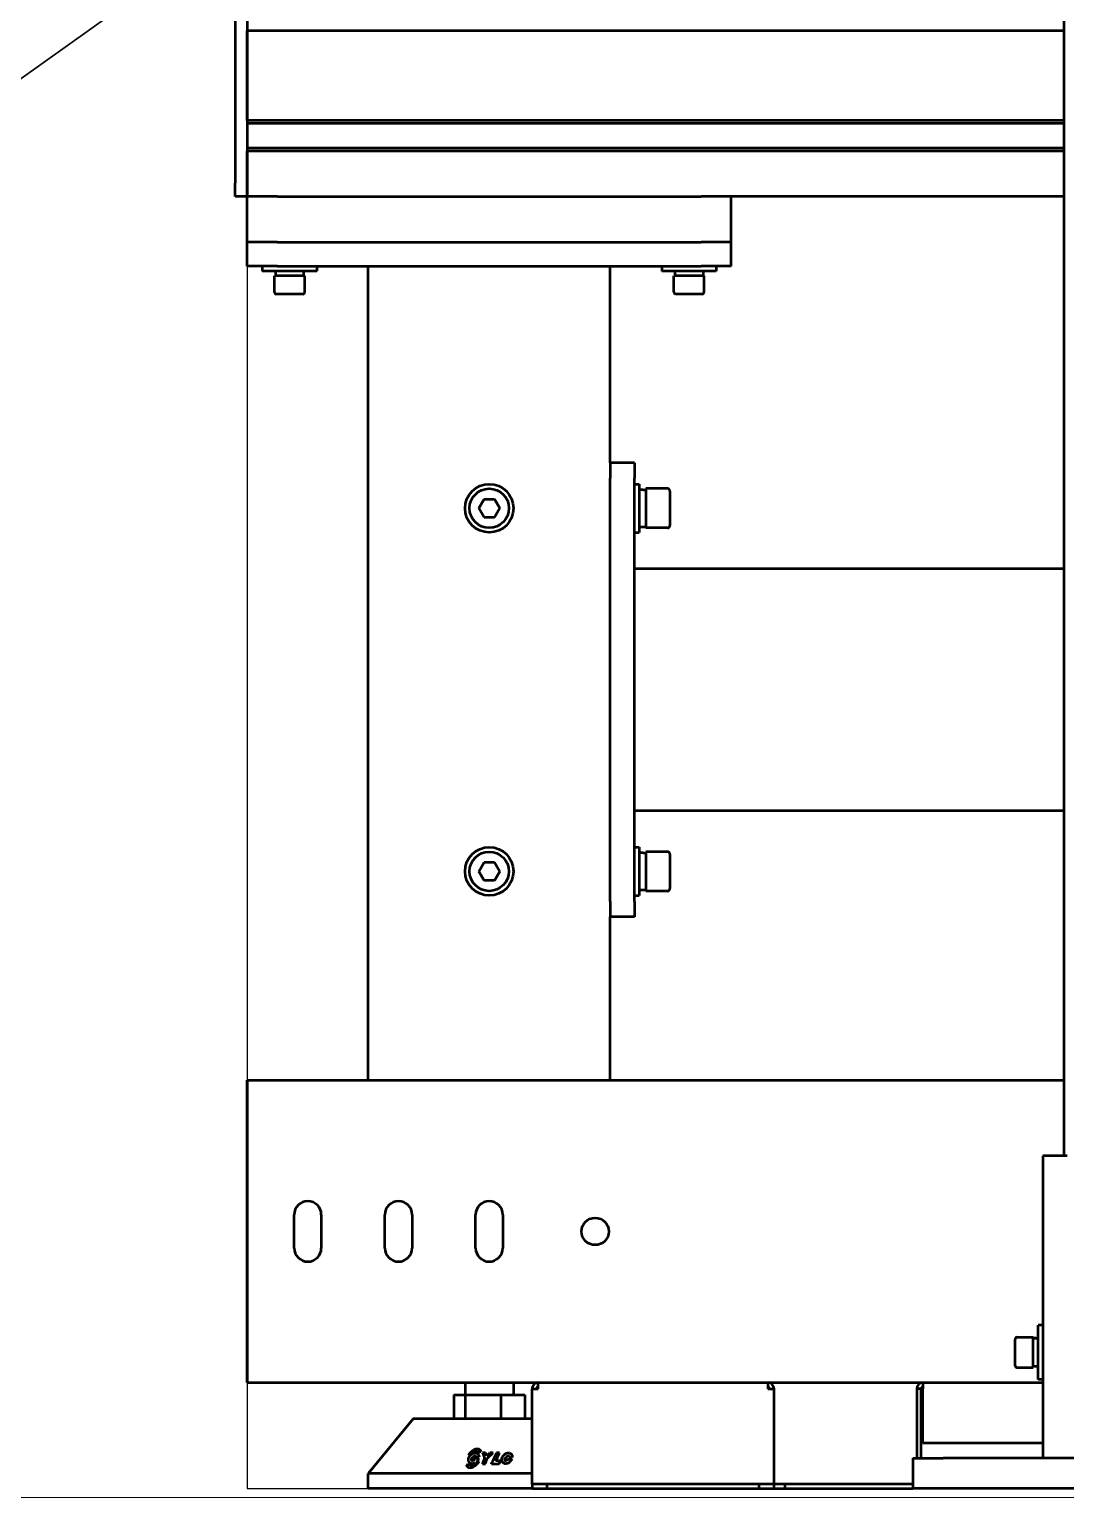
# Model space of a CAD drawing. Header units: millimetres. Extents: x 845401 to 948039, y 511594 to 550263.
# Drawn here: x 912509.2 to 912851.7, y 544183.8 to 544669.1 of the extents above; entities that cross this region are included whole.
import ezdxf

# ---------------------------------------------------------------- set-up
doc = ezdxf.new("R2010")
doc.units = ezdxf.units.MM
doc.linetypes.add('CENTER', pattern=[0])
for name, color, linetype, lineweight in [('A-剖-0.10mm.......SECT-L01', 255, 'Continuous', 18), ('可见 (ISO)', 7, 'Continuous', 50), ('粗实线', 7, 'Continuous', 30)]:
    doc.layers.add(name, color=color, linetype=linetype, lineweight=lineweight)

# ---------------------------------------------------------------- blocks, each defined once
blk = doc.blocks.new('A$C58936E23')
at = {"layer": '粗实线'}
blk.add_line((350, 20), (18.81, 255.92), dxfattribs=at)
blk = doc.blocks.new('G$C50D05676')
at = {"linetype": 'CENTER', "lineweight": -2, "xscale": -1}
blk.add_blockref('A$C58936E23', (900, -13.41), dxfattribs=at)
blk = doc.blocks.new('G$C49133A2F')
blk.add_blockref('G$C50D05676', (603.76, 0))
blk = doc.blocks.new('A$C85405ab8')
blk.add_blockref('G$C49133A2F', (2.68, 266.42))
blk = doc.blocks.new('A$C2A4E01FC')
at = {"color": 251}
for p, q in [((224.5, 3024.83), (224.5, 161.95)), ((224.5, 161.95), (5614.5, 161.95))]:
    blk.add_line(p, q, dxfattribs=at)
at = {"layer": '可见 (ISO)', "color": 251}
for p, q in [((494.5, 271.95), (494.5, 2641.95)), ((220.5, 664.45), (220.5, 593.45)), ((224.5, 664.45), (224.5, 593.45)), ((494.5, 643.75), (224.5, 643.75)), ((224.5, 614.15), (224.5, 643.75)), ((494.5, 614.15), (224.5, 614.15)), ((494.5, 613.15), (224.5, 613.15)), ((494.5, 604.95), (224.5, 604.95)), ((494.5, 603.95), (224.5, 603.95)), ((224.5, 593.45), (224.5, 603.95)), ((220.5, 588.95), (220.5, 593.45)), ((224.5, 593.45), (224.5, 588.95)), ((224.5, 588.95), (224.5, 593.45)), ((224.5, 588.95), (220.5, 588.95)), ((226.15, 588.95), (224.5, 588.95)), ((224.5, 573.95), (224.5, 588.95)), ((234.5, 588.95), (226.15, 588.95)), ((234.5, 588.95), (374.5, 588.95)), ((382.85, 588.95), (374.5, 588.95)), ((494.5, 588.95), (382.85, 588.95)), ((384.5, 573.95), (384.5, 588.95)), ((234.5, 573.95), (224.5, 573.95)), ((224.5, 565.95), (224.5, 573.95)), ((234.5, 573.95), (224.5, 573.95)), ((234.5, 573.95), (374.5, 573.95)), ((234.5, 573.95), (374.5, 573.95)), ((384.5, 573.95), (374.5, 573.95)), ((384.5, 573.95), (374.5, 573.95)), ((384.5, 565.95), (384.5, 573.95)), ((234.5, 565.95), (224.5, 565.95)), ((229.5, 565.95), (229.5, 564.35)), ((247.5, 564.35), (229.5, 564.35)), ((233.85, 563.37), (233.85, 562.75)), ((234.5, 565.95), (374.5, 565.95)), ((243.15, 564.35), (243.15, 562.75)), ((247.5, 565.95), (247.5, 564.35)), ((264.5, 296.95), (264.5, 565.95)), ((270.5, 565.95), (338.5, 565.95)), ((344.5, 500.95), (344.5, 565.95)), ((361.5, 565.95), (361.5, 564.35)), ((379.5, 564.35), (361.5, 564.35)), ((365.85, 563.37), (365.85, 562.75)), ((384.5, 565.95), (374.5, 565.95)), ((375.15, 564.35), (375.15, 562.75)), ((379.5, 565.95), (379.5, 564.35)), ((243.5, 562.75), (233.5, 562.75)), ((233.5, 557.35), (233.5, 562.75)), ((243.5, 557.35), (243.5, 562.75)), ((375.5, 562.75), (365.5, 562.75)), ((365.5, 557.35), (365.5, 562.75)), ((375.5, 557.35), (375.5, 562.75)), ((242.9, 556.75), (234.1, 556.75)), ((374.9, 556.75), (366.1, 556.75)), ((352.5, 500.95), (344.5, 500.95)), ((344.5, 500.95), (344.5, 495.95)), ((352.5, 500.95), (352.5, 495.95)), ((344.5, 355.95), (344.5, 495.95)), ((352.5, 355.95), (352.5, 495.95)), ((352.5, 493.95), (354.1, 493.95)), ((354.1, 493.95), (354.1, 477.95)), ((355.39, 492.1), (356.2, 492.1)), ((356.2, 492.45), (356.2, 479.45)), ((363.4, 492.45), (356.2, 492.45)), ((364.2, 491.65), (364.2, 480.25)), ((301.04, 485.95), (302.77, 488.95)), ((302.77, 482.95), (301.04, 485.95)), ((302.77, 488.95), (306.23, 488.95)), ((306.23, 488.95), (307.96, 485.95)), ((307.96, 485.95), (306.23, 482.95)), ((306.23, 482.95), (302.77, 482.95)), ((352.5, 477.95), (354.1, 477.95)), ((354.1, 479.8), (356.2, 479.8)), ((363.4, 479.45), (356.2, 479.45)), ((494.5, 465.95), (352.5, 465.95)), ((352.5, 391.95), (352.5, 459.95)), ((494.5, 385.95), (352.5, 385.95)), ((352.5, 373.95), (354.1, 373.95)), ((354.1, 373.95), (354.1, 357.95)), ((301.04, 365.95), (302.77, 368.95)), ((302.77, 368.95), (306.23, 368.95)), ((306.23, 368.95), (307.96, 365.95)), ((355.39, 372.1), (356.2, 372.1)), ((356.2, 372.45), (356.2, 359.45)), ((363.4, 372.45), (356.2, 372.45)), ((364.2, 371.65), (364.2, 360.25)), ((302.77, 362.95), (301.04, 365.95)), ((307.96, 365.95), (306.23, 362.95)), ((306.23, 362.95), (302.77, 362.95)), ((354.1, 359.8), (356.2, 359.8)), ((363.4, 359.45), (356.2, 359.45)), ((344.5, 355.95), (344.5, 350.95)), ((352.5, 357.95), (354.1, 357.95)), ((352.5, 355.95), (352.5, 350.95)), ((344.5, 296.95), (344.5, 350.95)), ((352.5, 350.95), (344.5, 350.95)), ((224.5, 294.95), (224.5, 296.95)), ((224.5, 296.95), (494.5, 296.95)), ((224.5, 296.95), (224.5, 294.95)), ((224.5, 294.95), (224.5, 198.95)), ((224.5, 198.95), (224.5, 294.95)), ((495.5, 271.95), (487.5, 271.95)), ((487.5, 271.95), (487.5, 171.95)), ((240, 241.45), (240, 252.45)), ((249, 252.45), (249, 241.45)), ((270, 241.45), (270, 252.45)), ((279, 252.45), (279, 241.45)), ((300, 241.45), (300, 252.45)), ((309, 252.45), (309, 241.45)), ((485.9, 197.95), (485.9, 215.95)), ((487.5, 215.95), (485.9, 215.95)), ((478.3, 202.55), (478.3, 211.35)), ((478.9, 211.95), (484.3, 211.95)), ((484.3, 201.95), (484.3, 211.95)), ((484.92, 211.6), (484.3, 211.6)), ((478.9, 201.95), (484.3, 201.95)), ((485.9, 202.3), (484.3, 202.3)), ((224.5, 196.95), (224.5, 198.95)), ((224.5, 198.95), (224.5, 196.95)), ((224.5, 196.95), (487.5, 196.95)), ((296.5, 196.95), (296.5, 192.95)), ((312.5, 196.95), (312.5, 192.95)), ((318.63, 163.95), (318.63, 194.95)), ((318.63, 194.95), (320.63, 194.95)), ((320.63, 194.95), (320.63, 196.95)), ((320.63, 196.95), (396.63, 196.95)), ((396.63, 196.95), (396.63, 194.95)), ((396.63, 194.95), (398.63, 194.95)), ((398.63, 163.95), (398.63, 194.95)), ((445.77, 194.95), (445.77, 171.95)), ((447.27, 194.95), (445.77, 194.95)), ((447.27, 171.95), (447.27, 194.95)), ((447.77, 196.95), (447.77, 194.95)), ((447.77, 176.95), (447.77, 194.95)), ((487.5, 197.95), (485.9, 197.95)), ((292.74, 192.95), (296.55, 192.95)), ((292.74, 192.95), (292.74, 184.95)), ((296.55, 192.95), (308.31, 192.95)), ((296.55, 192.95), (296.55, 184.95)), ((308.31, 192.95), (316.26, 192.95)), ((308.31, 192.95), (308.31, 184.95)), ((316.26, 192.95), (316.26, 184.95)), ((279.36, 184.95), (264.5, 166.95)), ((318.63, 184.95), (279.36, 184.95)), ((487.5, 176.95), (447.77, 176.95)), ((297.98, 169.88), (296.99, 169.72)), ((299.42, 172), (299.19, 171.56)), ((299.19, 171.56), (299.69, 171.56)), ((299.42, 172), (301.11, 172)), ((299.74, 170.16), (299.74, 170.38)), ((300.24, 170.16), (299.74, 170.16)), ((300.12, 172.27), (301.12, 172.35)), ((300.24, 170.16), (301.11, 172)), ((301.75, 174.18), (300.76, 174.03)), ((302.24, 173.74), (302.93, 172.04)), ((303.24, 173.74), (302.24, 173.74)), ((302.24, 170.16), (303.24, 170.16)), ((303.65, 172.72), (303.24, 173.74)), ((303.65, 172.72), (304.74, 173.74)), ((303.93, 172.04), (305.74, 173.74)), ((305.74, 173.74), (304.74, 173.74)), ((305.24, 170.16), (307.74, 170.16)), ((306.67, 171.06), (307.93, 173.74)), ((308.17, 171.06), (306.67, 171.06)), ((307.93, 173.74), (306.93, 173.74)), ((307.74, 170.16), (308.17, 171.06)), ((310.74, 171.61), (311.93, 171.61)), ((311.1, 172.2), (312.1, 172.2)), ((444.5, 171.95), (454.5, 171.95)), ((444.5, 171.95), (444.5, 161.95)), ((574.5, 171.95), (454.5, 171.95)), ((318.63, 166.95), (264.5, 166.95)), ((264.5, 161.95), (264.5, 166.95)), ((318.63, 161.95), (264.5, 161.95)), ((318.63, 163.45), (318.63, 163.95)), ((323.63, 163.45), (318.63, 163.45)), ((318.63, 163.45), (318.63, 161.95)), ((318.63, 161.95), (323.63, 161.95)), ((323.63, 161.95), (323.63, 163.45)), ((393.63, 163.45), (323.63, 163.45)), ((323.63, 161.95), (393.63, 161.95)), ((393.63, 163.45), (393.63, 161.95)), ((398.63, 163.45), (393.63, 163.45)), ((393.63, 161.95), (398.63, 161.95)), ((398.63, 163.45), (398.63, 163.95)), ((398.63, 161.95), (398.63, 163.45)), ((402.27, 163.45), (398.63, 163.45)), ((398.63, 161.95), (402.27, 161.95)), ((444.5, 163.45), (402.27, 163.45)), ((402.27, 161.95), (402.27, 163.45)), ((402.27, 161.95), (444.5, 161.95)), ((454.5, 161.95), (444.5, 161.95)), ((574.5, 161.95), (454.5, 161.95))]:
    blk.add_line(p, q, dxfattribs=at)
for centre, radius in [((304.5, 485.95), 8), ((304.5, 485.95), 6.5), ((304.5, 365.95), 8), ((304.5, 365.95), 6.5), ((339.5, 246.95), 4.5)]:
    blk.add_circle(centre, radius, dxfattribs=at)
for centre, radius, start, end in [((234.1, 557.35), 0.6, 180, 270), ((242.9, 557.35), 0.6, 270, 0), ((366.1, 557.35), 0.6, 180, 270), ((374.9, 557.35), 0.6, 270, 0), ((363.4, 491.65), 0.8, 0, 90), ((363.4, 480.25), 0.8, 270, 0), ((363.4, 371.65), 0.8, 0, 90), ((363.4, 360.25), 0.8, 270, 0), ((244.5, 252.45), 4.5, 0, 180), ((274.5, 252.45), 4.5, 0, 180), ((304.5, 252.45), 4.5, 0, 180), ((244.5, 241.45), 4.5, 180, 0), ((274.5, 241.45), 4.5, 180, 0), ((304.5, 241.45), 4.5, 180, 0), ((478.9, 211.35), 0.6, 90, 180), ((478.9, 202.55), 0.6, 180, 270), ((320.63, 194.95), 2, 90, 180), ((320.63, 194.95), 0.5, 90, 180), ((396.63, 194.95), 2, 0, 90), ((396.63, 194.95), 0.5, 0, 90), ((447.77, 194.95), 2, 90, 180), ((447.77, 194.95), 0.5, 90, 180)]:
    blk.add_arc(centre, radius, start, end, dxfattribs=at)
for centre, major_axis, ratio, start_param, end_param in [((238.5, 563.37), (0, 14.31), 0.32492, 1.501925, 1.613793), ((238.5, 565.34), (0, 14.31), 0.32492, 1.639668, 1.752411), ((370.5, 563.37), (0, 14.31), 0.32492, 1.501925, 1.613793), ((370.5, 565.34), (0, 14.31), 0.32492, 1.639668, 1.752411), ((355.39, 485.95), (-18.93, 0), 0.32492, 4.712389, 4.780735), ((355.39, 365.95), (-18.93, 0), 0.32492, 4.712389, 4.780735), ((484.92, 206.95), (14.31, 0), 0.32492, 1.501925, 1.613793), ((486.88, 206.95), (14.31, 0), 0.32492, 1.639668, 1.752411), ((299.67, 170.14), (-38.13, -5.97), 0.000056, 1.500665, 1.526615), ((300.07, 173.92), (-34.96, -5.48), 0.000028, 1.590651, 1.618931)]:
    blk.add_ellipse(centre, major_axis=major_axis, ratio=ratio, start_param=start_param, end_param=end_param, dxfattribs=at)
for points, knots in [([(297.66, 172.98), (297.72, 173.08), (297.77, 173.17), (297.83, 173.25), (297.86, 173.3), (297.89, 173.34), (297.92, 173.38), (297.94, 173.4), (297.95, 173.43), (297.97, 173.45), (297.98, 173.47), (298, 173.49), (298.02, 173.51), (298.08, 173.6), (298.15, 173.68), (298.22, 173.76), (298.25, 173.81), (298.29, 173.85), (298.33, 173.89), (298.34, 173.91), (298.36, 173.93), (298.38, 173.95), (298.39, 173.96), (298.4, 173.97), (298.41, 173.97), (298.42, 173.98), (298.43, 173.99), (298.43, 174), (298.5, 174.07), (298.56, 174.13), (298.63, 174.19), (298.65, 174.21), (298.66, 174.23), (298.68, 174.25), (298.72, 174.28), (298.77, 174.32), (298.81, 174.36), (298.83, 174.38), (298.85, 174.39), (298.87, 174.41), (298.88, 174.42), (298.89, 174.43), (298.9, 174.44), (298.91, 174.44), (298.92, 174.45), (298.93, 174.46), (299.03, 174.54), (299.13, 174.61), (299.23, 174.67), (299.28, 174.7), (299.33, 174.73), (299.38, 174.76), (299.4, 174.78), (299.43, 174.79), (299.45, 174.81), (299.46, 174.81), (299.48, 174.82), (299.49, 174.83), (299.5, 174.83), (299.51, 174.84), (299.52, 174.84), (299.57, 174.87), (299.63, 174.9), (299.69, 174.93), (299.72, 174.94), (299.75, 174.95), (299.78, 174.96), (299.8, 174.97), (299.83, 174.98), (299.86, 174.99), (299.92, 175.02), (299.98, 175.03), (300.04, 175.05), (300.07, 175.06), (300.1, 175.07), (300.13, 175.07), (300.15, 175.08), (300.18, 175.08), (300.21, 175.09), (300.27, 175.1), (300.33, 175.11), (300.4, 175.12), (300.46, 175.12), (300.52, 175.12), (300.58, 175.12), (300.71, 175.11), (300.83, 175.09), (300.93, 175.06), (300.99, 175.04), (301.04, 175.02), (301.09, 174.99), (301.12, 174.98), (301.14, 174.97), (301.17, 174.95), (301.18, 174.95), (301.19, 174.94), (301.2, 174.93), (301.22, 174.92), (301.23, 174.92), (301.24, 174.91), (301.28, 174.88), (301.32, 174.85), (301.36, 174.81), (301.38, 174.79), (301.4, 174.77), (301.42, 174.76), (301.44, 174.74), (301.46, 174.72), (301.47, 174.7), (301.5, 174.66), (301.53, 174.62), (301.56, 174.58), (301.58, 174.56), (301.59, 174.54), (301.6, 174.52), (301.61, 174.5), (301.62, 174.49), (301.62, 174.48), (301.63, 174.47), (301.63, 174.46), (301.64, 174.45), (301.68, 174.37), (301.72, 174.28), (301.75, 174.18)], [0, 0, 0, 0, 0.0625, 0.0625, 0.0625, 0.09375, 0.09375, 0.09375, 0.109375, 0.109375, 0.109375, 0.125, 0.125, 0.125, 0.1875, 0.1875, 0.1875, 0.21875, 0.21875, 0.21875, 0.234375, 0.234375, 0.234375, 0.242187, 0.242187, 0.242187, 0.24941, 0.24941, 0.24941, 0.298285, 0.298285, 0.298285, 0.3125, 0.3125, 0.3125, 0.34375, 0.34375, 0.34375, 0.359375, 0.359375, 0.359375, 0.367187, 0.367187, 0.367187, 0.375, 0.375, 0.375, 0.4375, 0.4375, 0.4375, 0.46875, 0.46875, 0.46875, 0.484375, 0.484375, 0.484375, 0.492187, 0.492187, 0.492187, 0.49837, 0.49837, 0.49837, 0.53125, 0.53125, 0.53125, 0.546875, 0.546875, 0.546875, 0.5625, 0.5625, 0.5625, 0.59375, 0.59375, 0.59375, 0.609375, 0.609375, 0.609375, 0.623768, 0.623768, 0.623768, 0.65625, 0.65625, 0.65625, 0.6875, 0.6875, 0.6875, 0.749047, 0.749047, 0.749047, 0.78125, 0.78125, 0.78125, 0.796875, 0.796875, 0.796875, 0.804687, 0.804687, 0.804687, 0.8125, 0.8125, 0.8125, 0.84375, 0.84375, 0.84375, 0.859375, 0.859375, 0.859375, 0.874722, 0.874722, 0.874722, 0.90625, 0.90625, 0.90625, 0.921875, 0.921875, 0.921875, 0.929687, 0.929687, 0.929687, 0.9375, 0.9375, 0.9375, 1, 1, 1, 1]), ([(301.09, 170.92), (300.97, 170.73), (300.85, 170.55), (300.72, 170.38), (300.66, 170.3), (300.59, 170.21), (300.52, 170.13), (300.49, 170.09), (300.45, 170.05), (300.42, 170.01), (300.4, 169.99), (300.38, 169.98), (300.37, 169.96), (300.36, 169.95), (300.35, 169.94), (300.34, 169.93), (300.33, 169.92), (300.32, 169.91), (300.31, 169.9), (300.31, 169.9), (300.31, 169.89), (300.3, 169.89), (300.22, 169.81), (300.14, 169.73), (300.06, 169.65), (300.02, 169.62), (299.98, 169.58), (299.94, 169.54), (299.92, 169.53), (299.9, 169.51), (299.88, 169.49), (299.86, 169.48), (299.85, 169.47), (299.84, 169.47), (299.83, 169.46), (299.82, 169.45), (299.81, 169.44), (299.72, 169.36), (299.62, 169.29), (299.52, 169.23), (299.47, 169.2), (299.42, 169.17), (299.37, 169.14), (299.34, 169.12), (299.32, 169.11), (299.29, 169.09), (299.28, 169.09), (299.27, 169.08), (299.26, 169.07), (299.25, 169.07), (299.24, 169.07), (299.24, 169.06), (299.23, 169.06), (299.23, 169.06), (299.22, 169.05), (299.21, 169.05), (299.21, 169.05), (299.2, 169.05), (299.09, 168.99), (298.97, 168.94), (298.86, 168.9), (298.8, 168.88), (298.74, 168.86), (298.69, 168.84), (298.66, 168.84), (298.63, 168.83), (298.6, 168.82), (298.59, 168.82), (298.57, 168.82), (298.56, 168.81), (298.54, 168.81), (298.53, 168.81), (298.52, 168.81), (298.51, 168.81), (298.51, 168.81), (298.5, 168.8), (298.45, 168.79), (298.39, 168.79), (298.33, 168.78), (298.2, 168.78), (298.08, 168.78), (297.96, 168.8), (297.9, 168.82), (297.84, 168.83), (297.79, 168.85), (297.74, 168.87), (297.69, 168.89), (297.64, 168.91), (297.5, 168.98), (297.39, 169.07), (297.29, 169.18), (297.29, 169.19), (297.28, 169.2), (297.27, 169.21), (297.15, 169.35), (297.06, 169.52), (296.99, 169.72)], [0, 0, 0, 0, 0.125, 0.125, 0.125, 0.1875, 0.1875, 0.1875, 0.21875, 0.21875, 0.21875, 0.234375, 0.234375, 0.234375, 0.242188, 0.242188, 0.242188, 0.25, 0.25, 0.25, 0.252063, 0.252063, 0.252063, 0.3125, 0.3125, 0.3125, 0.34375, 0.34375, 0.34375, 0.359375, 0.359375, 0.359375, 0.367188, 0.367188, 0.367188, 0.375, 0.375, 0.375, 0.4375, 0.4375, 0.4375, 0.46875, 0.46875, 0.46875, 0.484375, 0.484375, 0.484375, 0.492188, 0.492188, 0.492188, 0.496094, 0.496094, 0.496094, 0.5, 0.5, 0.5, 0.50245, 0.50245, 0.50245, 0.5625, 0.5625, 0.5625, 0.59375, 0.59375, 0.59375, 0.609375, 0.609375, 0.609375, 0.617188, 0.617188, 0.617188, 0.625, 0.625, 0.625, 0.626744, 0.626744, 0.626744, 0.65625, 0.65625, 0.65625, 0.71875, 0.71875, 0.71875, 0.75, 0.75, 0.75, 0.78125, 0.78125, 0.78125, 0.867188, 0.867188, 0.867188, 0.875, 0.875, 0.875, 1, 1, 1, 1]), ([(299.74, 170.38), (299.6, 170.31), (299.46, 170.25), (299.31, 170.22), (299.26, 170.2), (299.22, 170.2), (299.17, 170.19), (298.95, 170.15), (298.75, 170.15), (298.57, 170.19), (298.48, 170.21), (298.39, 170.24), (298.31, 170.28), (298.24, 170.32), (298.17, 170.36), (298.11, 170.41), (298.1, 170.41), (298.09, 170.42), (298.08, 170.43), (298.02, 170.48), (297.96, 170.54), (297.91, 170.6), (297.87, 170.65), (297.83, 170.7), (297.8, 170.75), (297.79, 170.77), (297.78, 170.78), (297.78, 170.8), (297.72, 170.91), (297.68, 171.02), (297.66, 171.14), (297.65, 171.17), (297.64, 171.2), (297.64, 171.23), (297.63, 171.31), (297.62, 171.39), (297.62, 171.47), (297.62, 171.51), (297.62, 171.55), (297.63, 171.59), (297.63, 171.61), (297.63, 171.63), (297.63, 171.65), (297.64, 171.67), (297.64, 171.69), (297.64, 171.71), (297.66, 171.87), (297.71, 172.02), (297.77, 172.17), (297.8, 172.25), (297.83, 172.33), (297.87, 172.4), (297.89, 172.44), (297.91, 172.48), (297.94, 172.52), (297.95, 172.53), (297.96, 172.55), (297.97, 172.57), (297.98, 172.59), (297.99, 172.61), (298.01, 172.63), (298.08, 172.74), (298.16, 172.84), (298.24, 172.93), (298.28, 172.98), (298.32, 173.02), (298.36, 173.06), (298.42, 173.12), (298.49, 173.18), (298.56, 173.24), (298.6, 173.27), (298.63, 173.3), (298.67, 173.32), (298.69, 173.34), (298.71, 173.35), (298.73, 173.36), (298.74, 173.37), (298.75, 173.38), (298.76, 173.38), (298.76, 173.39), (298.77, 173.39), (298.78, 173.4), (298.87, 173.46), (298.96, 173.5), (299.05, 173.55), (299.09, 173.57), (299.14, 173.59), (299.18, 173.6), (299.21, 173.61), (299.23, 173.62), (299.25, 173.63), (299.28, 173.64), (299.3, 173.65), (299.32, 173.65), (299.43, 173.69), (299.53, 173.71), (299.63, 173.72), (299.73, 173.74), (299.83, 173.74), (299.93, 173.74), (300.02, 173.74), (300.12, 173.72), (300.21, 173.69), (300.26, 173.68), (300.3, 173.67), (300.35, 173.65), (300.37, 173.64), (300.39, 173.63), (300.42, 173.62), (300.44, 173.61), (300.46, 173.6), (300.48, 173.59), (300.56, 173.55), (300.64, 173.5), (300.7, 173.44), (300.74, 173.41), (300.77, 173.38), (300.8, 173.35), (300.81, 173.34), (300.82, 173.32), (300.84, 173.3), (300.84, 173.3), (300.85, 173.29), (300.86, 173.28), (300.86, 173.27), (300.87, 173.26), (300.87, 173.26), (300.91, 173.2), (300.95, 173.15), (300.97, 173.09), (301.08, 172.88), (301.13, 172.63), (301.12, 172.35)], [0, 0, 0, 0, 0.047901, 0.047901, 0.047901, 0.0625, 0.0625, 0.0625, 0.124815, 0.124815, 0.124815, 0.15625, 0.15625, 0.15625, 0.183594, 0.183594, 0.183594, 0.1875, 0.1875, 0.1875, 0.21875, 0.21875, 0.21875, 0.242187, 0.242187, 0.242187, 0.249728, 0.249728, 0.249728, 0.298708, 0.298708, 0.298708, 0.3125, 0.3125, 0.3125, 0.34375, 0.34375, 0.34375, 0.359375, 0.359375, 0.359375, 0.367187, 0.367187, 0.367187, 0.375, 0.375, 0.375, 0.4375, 0.4375, 0.4375, 0.46875, 0.46875, 0.46875, 0.484375, 0.484375, 0.484375, 0.492187, 0.492187, 0.492187, 0.499939, 0.499939, 0.499939, 0.543363, 0.543363, 0.543363, 0.5625, 0.5625, 0.5625, 0.59375, 0.59375, 0.59375, 0.609375, 0.609375, 0.609375, 0.617187, 0.617187, 0.617187, 0.621094, 0.621094, 0.621094, 0.625, 0.625, 0.625, 0.65625, 0.65625, 0.65625, 0.671875, 0.671875, 0.671875, 0.679687, 0.679687, 0.679687, 0.6875, 0.6875, 0.6875, 0.71875, 0.71875, 0.71875, 0.75, 0.75, 0.75, 0.78125, 0.78125, 0.78125, 0.796875, 0.796875, 0.796875, 0.804687, 0.804687, 0.804687, 0.8125, 0.8125, 0.8125, 0.84375, 0.84375, 0.84375, 0.859375, 0.859375, 0.859375, 0.867187, 0.867187, 0.867187, 0.871094, 0.871094, 0.871094, 0.874632, 0.874632, 0.874632, 0.901106, 0.901106, 0.901106, 1, 1, 1, 1]), ([(297.66, 172.98), (297.95, 173.46), (298.38, 173.9), (299.27, 174.28), (299.6, 174.34), (300.23, 174.3), (300.53, 174.19), (300.76, 174.03)], [0, 0, 0, 0, 0.5, 0.5, 0.75, 0.75, 1, 1, 1, 1]), ([(301.09, 170.92), (300.8, 170.45), (300.37, 170), (299.48, 169.62), (299.15, 169.56), (298.5, 169.6), (298.21, 169.71), (297.98, 169.88)], [0, 0, 0, 0, 0.5, 0.5, 0.75, 0.75, 1, 1, 1, 1]), ([(299.69, 171.56), (299.57, 171.44), (299.44, 171.33), (299.12, 171.16), (298.89, 171.1), (298.6, 171.26), (298.59, 171.43), (298.64, 171.72), (298.7, 171.86), (298.95, 172.27), (299.19, 172.53), (299.62, 172.73), (299.71, 172.76), (299.9, 172.77), (299.99, 172.74), (300.17, 172.58), (300.16, 172.41), (300.12, 172.27)], [0, 0, 0, 0, 0.125, 0.125, 0.25, 0.25, 0.375, 0.375, 0.5, 0.5, 0.75, 0.75, 0.8125, 0.8125, 0.875, 0.875, 1, 1, 1, 1]), ([(311.93, 171.61), (311.89, 171.52), (311.84, 171.44), (311.79, 171.36), (311.77, 171.31), (311.74, 171.27), (311.71, 171.23), (311.69, 171.19), (311.66, 171.15), (311.63, 171.11), (311.57, 171.03), (311.5, 170.96), (311.43, 170.88), (311.39, 170.85), (311.36, 170.81), (311.32, 170.78), (311.29, 170.75), (311.26, 170.72), (311.23, 170.7), (311.22, 170.69), (311.21, 170.68), (311.2, 170.67), (311.11, 170.6), (311.02, 170.54), (310.93, 170.48), (310.8, 170.4), (310.68, 170.33), (310.52, 170.28), (310.35, 170.21), (310.17, 170.18), (309.99, 170.16), (309.98, 170.16), (309.97, 170.16), (309.95, 170.16), (309.89, 170.16), (309.82, 170.16), (309.76, 170.17), (309.63, 170.18), (309.51, 170.21), (309.39, 170.25), (309.33, 170.27), (309.27, 170.3), (309.22, 170.33), (309.17, 170.36), (309.12, 170.39), (309.07, 170.43), (309.05, 170.45), (309.03, 170.47), (309.01, 170.49), (309, 170.5), (308.99, 170.51), (308.98, 170.52), (308.97, 170.53), (308.96, 170.54), (308.95, 170.55), (308.91, 170.59), (308.88, 170.64), (308.85, 170.68), (308.82, 170.71), (308.8, 170.75), (308.78, 170.78), (308.78, 170.8), (308.77, 170.81), (308.77, 170.82), (308.72, 170.91), (308.69, 171), (308.66, 171.1), (308.65, 171.15), (308.64, 171.2), (308.64, 171.25), (308.63, 171.28), (308.63, 171.3), (308.63, 171.33), (308.63, 171.34), (308.63, 171.35), (308.63, 171.36), (308.63, 171.38), (308.63, 171.39), (308.63, 171.4), (308.62, 171.5), (308.63, 171.59), (308.64, 171.69), (308.65, 171.73), (308.66, 171.78), (308.67, 171.83), (308.67, 171.86), (308.68, 171.88), (308.69, 171.91), (308.69, 171.93), (308.7, 171.96), (308.71, 171.98), (308.74, 172.1), (308.79, 172.23), (308.84, 172.34), (308.87, 172.4), (308.9, 172.46), (308.94, 172.52), (308.99, 172.61), (309.05, 172.69), (309.11, 172.77), (309.14, 172.81), (309.17, 172.85), (309.2, 172.89), (309.22, 172.91), (309.24, 172.93), (309.25, 172.95), (309.26, 172.96), (309.27, 172.97), (309.28, 172.98), (309.29, 172.99), (309.3, 173), (309.31, 173.01), (309.38, 173.09), (309.46, 173.16), (309.55, 173.23), (309.59, 173.26), (309.63, 173.3), (309.67, 173.33), (309.69, 173.34), (309.71, 173.36), (309.73, 173.37), (309.75, 173.38), (309.76, 173.39), (309.77, 173.39), (309.78, 173.4), (309.79, 173.41), (309.8, 173.41), (309.9, 173.48), (310, 173.53), (310.11, 173.57), (310.16, 173.6), (310.21, 173.62), (310.26, 173.64), (310.29, 173.64), (310.32, 173.65), (310.35, 173.66), (310.36, 173.67), (310.37, 173.67), (310.39, 173.67), (310.4, 173.68), (310.41, 173.68), (310.43, 173.68), (310.49, 173.7), (310.55, 173.71), (310.61, 173.72), (310.64, 173.73), (310.67, 173.73), (310.7, 173.73), (310.73, 173.74), (310.76, 173.74), (310.79, 173.74), (310.86, 173.74), (310.92, 173.74), (310.98, 173.74), (311.05, 173.73), (311.1, 173.72), (311.17, 173.71), (311.29, 173.68), (311.41, 173.63), (311.52, 173.57), (311.6, 173.53), (311.68, 173.47), (311.74, 173.41), (311.76, 173.39), (311.78, 173.37), (311.8, 173.35), (311.87, 173.27), (311.93, 173.18), (311.98, 173.09), (312, 173.04), (312.03, 172.99), (312.04, 172.94), (312.05, 172.91), (312.06, 172.89), (312.07, 172.86), (312.07, 172.85), (312.07, 172.84), (312.08, 172.82), (312.08, 172.82), (312.08, 172.81), (312.08, 172.8), (312.08, 172.8), (312.09, 172.79), (312.09, 172.78), (312.13, 172.61), (312.13, 172.41), (312.1, 172.2)], [0, 0, 0, 0, 0.03125, 0.03125, 0.03125, 0.046875, 0.046875, 0.046875, 0.0625, 0.0625, 0.0625, 0.09375, 0.09375, 0.09375, 0.109375, 0.109375, 0.109375, 0.121094, 0.121094, 0.121094, 0.125, 0.125, 0.125, 0.15625, 0.15625, 0.15625, 0.198859, 0.198859, 0.198859, 0.246094, 0.246094, 0.246094, 0.25, 0.25, 0.25, 0.265625, 0.265625, 0.265625, 0.296875, 0.296875, 0.296875, 0.3125, 0.3125, 0.3125, 0.328125, 0.328125, 0.328125, 0.335938, 0.335938, 0.335938, 0.339844, 0.339844, 0.339844, 0.34375, 0.34375, 0.34375, 0.359375, 0.359375, 0.359375, 0.371094, 0.371094, 0.371094, 0.375, 0.375, 0.375, 0.40625, 0.40625, 0.40625, 0.421875, 0.421875, 0.421875, 0.429688, 0.429688, 0.429688, 0.433594, 0.433594, 0.433594, 0.4375, 0.4375, 0.4375, 0.46875, 0.46875, 0.46875, 0.484375, 0.484375, 0.484375, 0.492188, 0.492188, 0.492188, 0.499978, 0.499978, 0.499978, 0.541364, 0.541364, 0.541364, 0.5625, 0.5625, 0.5625, 0.59375, 0.59375, 0.59375, 0.609375, 0.609375, 0.609375, 0.617188, 0.617188, 0.617188, 0.621094, 0.621094, 0.621094, 0.625, 0.625, 0.625, 0.65625, 0.65625, 0.65625, 0.671875, 0.671875, 0.671875, 0.679688, 0.679688, 0.679688, 0.683594, 0.683594, 0.683594, 0.6875, 0.6875, 0.6875, 0.71875, 0.71875, 0.71875, 0.734375, 0.734375, 0.734375, 0.742188, 0.742188, 0.742188, 0.746094, 0.746094, 0.746094, 0.749934, 0.749934, 0.749934, 0.765625, 0.765625, 0.765625, 0.773438, 0.773438, 0.773438, 0.78125, 0.78125, 0.78125, 0.796875, 0.796875, 0.796875, 0.812316, 0.812316, 0.812316, 0.84375, 0.84375, 0.84375, 0.867187, 0.867187, 0.867187, 0.874629, 0.874629, 0.874629, 0.90625, 0.90625, 0.90625, 0.921875, 0.921875, 0.921875, 0.929687, 0.929687, 0.929687, 0.933594, 0.933594, 0.933594, 0.935547, 0.935547, 0.935547, 0.9375, 0.9375, 0.9375, 1, 1, 1, 1]), ([(310.74, 171.61), (310.63, 171.49), (310.51, 171.38), (310.28, 171.24), (310.2, 171.2), (310.01, 171.14), (309.91, 171.12), (309.71, 171.18), (309.65, 171.26), (309.6, 171.42), (309.6, 171.5), (309.64, 171.73), (309.71, 171.87), (309.96, 172.28), (310.19, 172.53), (310.6, 172.72), (310.69, 172.75), (310.9, 172.77), (311.01, 172.74), (311.19, 172.52), (311.15, 172.35), (311.1, 172.2)], [0, 0, 0, 0, 0.125, 0.125, 0.1875, 0.1875, 0.25, 0.25, 0.3125, 0.3125, 0.375, 0.375, 0.5, 0.5, 0.75, 0.75, 0.8125, 0.8125, 0.875, 0.875, 1, 1, 1, 1])]:
    blk.add_open_spline(points, degree=3, knots=knots, dxfattribs=at)
for points, weights in [([(302.93, 172.04), (302.59, 171.12), (302.24, 170.16)], [1.01031332239, 1.00920893392, 1.00773929759]), ([(303.24, 170.16), (303.59, 171.12), (303.93, 172.04)], [1.00774194248, 1.00921434883, 1.01032228702]), ([(305.24, 170.16), (306.12, 172.03), (306.93, 173.74)], [1.0065585833, 1.00899692056, 1.01028186064])]:
    blk.add_rational_spline(points, weights, degree=2, dxfattribs=at)

msp = doc.modelspace()

# ---------------------------------------------------------------- linework, layer by layer
at = {"layer": 'A-剖-0.10mm.......SECT-L01', "color": 6}
msp.add_line((894760.27, 544183.82, -0.13), (934283.3, 544183.82, -0.13), dxfattribs=at)

# ---------------------------------------------------------------- block references
msp.add_blockref('A$C2A4E01FC', (912356.69, 544024.87))
at = {"layer": 'A-剖-0.10mm.......SECT-L01'}
msp.add_blockref('A$C85405ab8', (911074.75, 544183.82, -0.75), dxfattribs=at)

doc.saveas('drawing.dxf')
